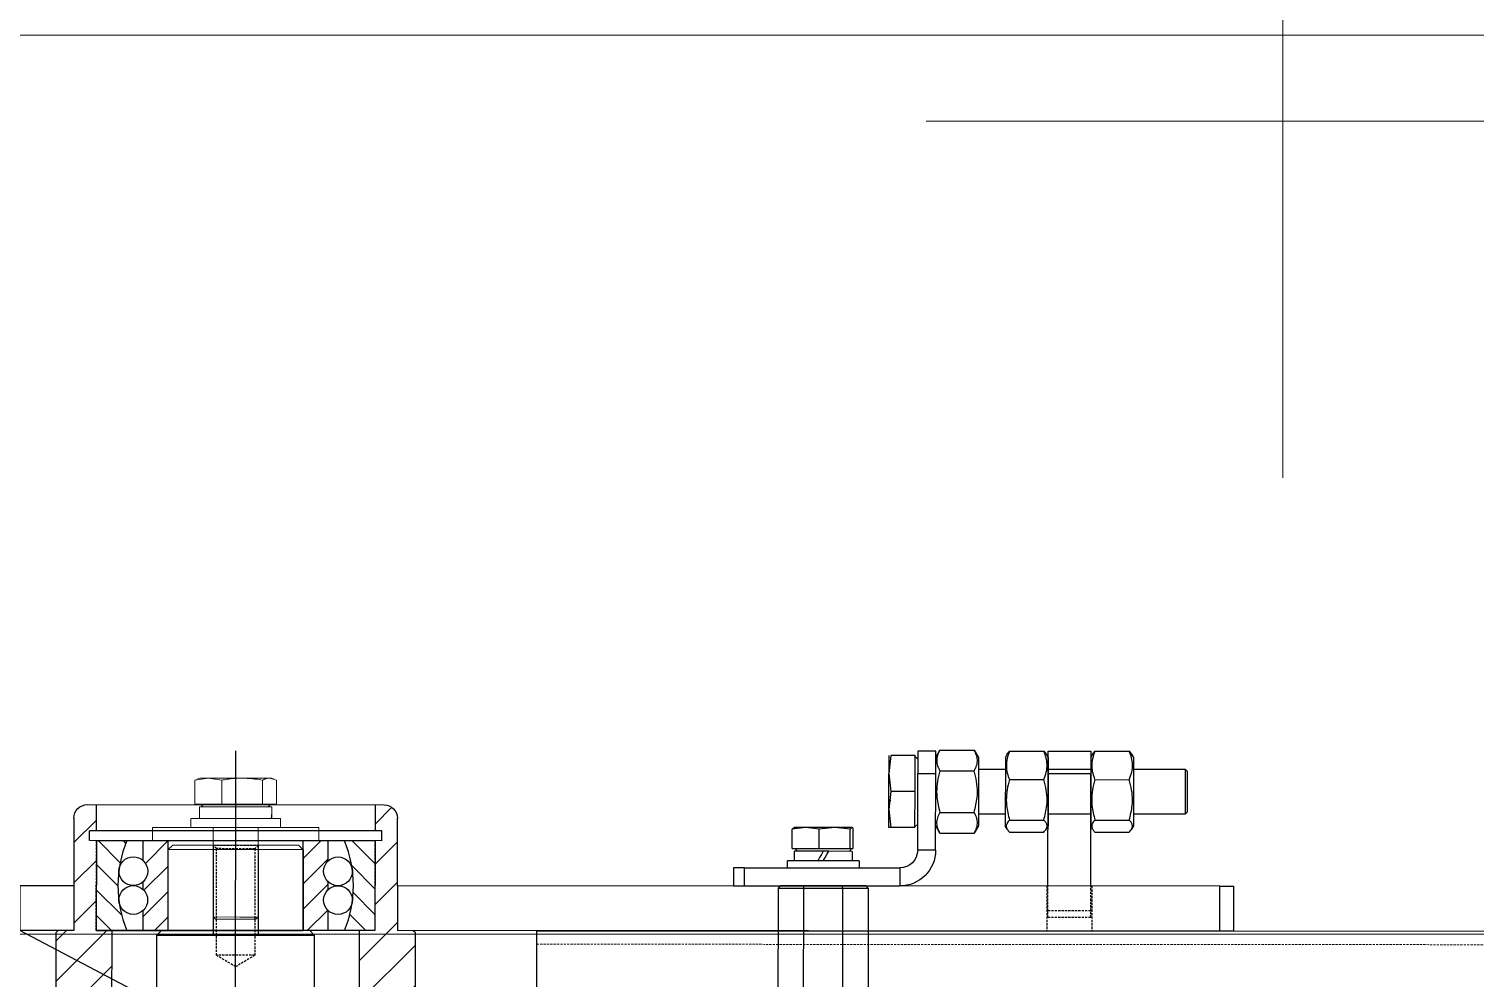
# Model space of a CAD drawing. Header units: millimetres. Extents: x 845401 to 948039, y 511594 to 550263.
# Drawn here: x 903021.1 to 903342.8, y 537262 to 537473.1 of the extents above; entities that cross this region are included whole.
import ezdxf

# ---------------------------------------------------------------- set-up
doc = ezdxf.new("R2010")
doc.units = ezdxf.units.MM
doc.linetypes.add('CENTER', pattern=[0])
doc.linetypes.add('DASHED', pattern=[0.75, 0.5, -0.25])
for name, color, linetype in [('00', 7, 'Continuous'), ('1', 30, 'Continuous'), ('2细线层', 4, 'Continuous'), ('3中心线层', 1, 'CENTER'), ('4文字层', 3, 'Continuous'), ('4虚线层', 6, 'DASHED'), ('5剖面线层', 2, 'Continuous')]:
    doc.layers.add(name, color=color, linetype=linetype)
for name, color, linetype, lineweight in [('7标注层', 4, 'Continuous', 5), ('A-剖-0.10mm.......SECT-L01', 255, 'Continuous', 18), ('物流设备', 7, 'Continuous', 5)]:
    doc.layers.add(name, color=color, linetype=linetype, lineweight=lineweight)

# ---------------------------------------------------------------- blocks, each defined once
blk = doc.blocks.new('*U100537')
at = {"color": 2}
blk.add_lwpolyline([(0, 630), (7920.603380136075, 630), (7920.603380136075, 830), (0, 830)], close=True, dxfattribs=at)
at = {"color": 1}
blk.add_lwpolyline([(0, -630), (7920.603380136075, -630), (7920.603380136075, 630), (0, 630)], close=True, dxfattribs=at)
for tag, p in [('设备编号', (485.2384934027214, 55.2877136208408)), ('设备高度', (489.7486322444456, -155.5627289135591))]:
    blk.add_attdef(tag, p, '', height=100)
at = {"flags": 1}
blk.add_attdef('设备类型', (14421.90417558989, -37.08342335998668), '', height=100, dxfattribs=at)
blk = doc.blocks.new('*U579')
at = {"layer": '1', "linetype": 'Continuous'}
h = blk.add_hatch(dxfattribs=at)
h.set_pattern_fill('_USER', color=1, scale=4, angle=45, style=0, pattern_type=0)
h.set_pattern_definition([(45, (0, 0), (-2.82842712474619, 2.82842712474619), [])])
edge = h.paths.add_edge_path()
edge.add_line((603.0000002948393, 403.000000072525), (583.0000002948393, 403.000000072525))
edge.add_line((583.0000002948393, 403.000000072525), (583.0000002948393, 396.2165233572576))
edge.add_arc((593.0000002948393, 372.000000072525), 26.20000000000001, 97.99753139117303, 112.43774675556449, ccw=False)
edge.add_arc((593.0000002948393, 372.000000072525), 26.19999999999999, 82.00246860882731, 97.99753139117303, ccw=False)
edge.add_arc((593.0000002948393, 372.000000072525), 26.19999999999998, 67.56225324443562, 82.0024686088272, ccw=False)
edge.add_line((603.0000002948393, 396.2165233572576), (603.0000002948393, 403.000000072525))
edge = h.paths.add_edge_path()
edge.add_line((603.0000002948393, 347.7834767877923), (603.0000002948393, 341.000000072525))
edge.add_line((603.0000002948393, 341.000000072525), (583.0000002948393, 341.000000072525))
edge.add_line((583.0000002948393, 341.000000072525), (583.0000002948393, 347.7834767877923))
edge.add_arc((593.0000002948393, 372.000000072525), 26.19999999999998, 247.5622532444355, 262.002468608827)
edge.add_arc((593.0000002948393, 372.000000072525), 26.20000000000001, 262.002468608827, 277.9975313911727)
edge.add_arc((593.0000002948393, 372.000000072525), 26.19999999999999, 277.9975313911728, 292.4377467555644)
blk = doc.blocks.new('*U580')
at = {"layer": '1', "linetype": 'Continuous'}
h = blk.add_hatch(dxfattribs=at)
h.set_pattern_fill('_USER', color=1, scale=4, angle=135, style=0, pattern_type=0)
h.set_pattern_definition([(135, (0, 0), (-2.82842712474619, -2.82842712474619), [])])
edge = h.paths.add_edge_path()
edge.add_line((598.5459975632302, 392.600000072525), (603.0000002948393, 392.600000072525))
edge.add_line((603.0000002948393, 392.600000072525), (603.0000002948393, 387.000000072525))
edge.add_line((603.0000002948393, 387.000000072525), (583.0000002948393, 387.000000072525))
edge.add_line((583.0000002948393, 387.000000072525), (583.0000002948393, 392.600000072525))
edge.add_line((583.0000002948393, 392.600000072525), (587.4540030264483, 392.600000072525))
edge.add_arc((589.8000002948393, 394.7763035478478), 3.199999999999981, 222.8510543105666, 317.1489456894334)
edge.add_line((592.1459975632303, 392.600000072525), (593.8540030264483, 392.600000072525))
edge.add_arc((596.2000002948392, 394.7763035478478), 3.199999999999981, 222.8510543105666, 317.1489456894334)
edge = h.paths.add_edge_path()
edge.add_line((583.0000002948393, 357.000000072525), (603.0000002948393, 357.000000072525))
edge.add_line((603.0000002948393, 357.000000072525), (603.0000002948393, 351.400000072525))
edge.add_line((603.0000002948393, 351.400000072525), (598.5459975632302, 351.400000072525))
edge.add_arc((596.2000002948392, 349.2236965972022), 3.200000000000019, 42.85105431056657, 137.1489456894298)
edge.add_line((593.8540030264484, 351.4000000725251), (592.1459975632301, 351.4000000725251))
edge.add_arc((589.8000002948393, 349.2236965972022), 3.199999999999975, 42.8510543105702, 137.1489456894335)
edge.add_line((587.4540030264483, 351.400000072525), (583.0000002948393, 351.400000072525))
edge.add_line((583.0000002948393, 351.400000072525), (583.0000002948393, 357.000000072525))
blk = doc.blocks.new('*U578', base_point=(-30.99999970516069, -88.49999992747507))
at = {"layer": '00', "color": 7}
for p, q in [((603.0000002948393, 403.000000072525), (583.0000002948393, 403.000000072525)), ((583.0000002948393, 403.000000072525), (583.0000002948393, 387.000000072525)), ((603.0000002948393, 403.000000072525), (603.0000002948393, 387.000000072525)), ((583.0000002948393, 392.600000072525), (587.4540030264483, 392.600000072525)), ((592.1459975632303, 392.600000072525), (593.8540030264483, 392.600000072525)), ((598.5459975632302, 392.600000072525), (603.0000002948393, 392.600000072525)), ((583.0000002948393, 387.000000072525), (603.0000002948393, 387.000000072525)), ((583.0000002948393, 357.000000072525), (603.0000002948393, 357.000000072525)), ((583.0000002948393, 341.000000072525), (583.0000002948393, 357.000000072525)), ((603.0000002948393, 341.000000072525), (603.0000002948393, 357.000000072525)), ((583.0000002948393, 351.400000072525), (587.4540030264483, 351.400000072525)), ((592.1459975632303, 351.400000072525), (593.8540030264483, 351.400000072525)), ((598.5459975632302, 351.400000072525), (603.0000002948393, 351.400000072525)), ((603.0000002948393, 341.000000072525), (583.0000002948393, 341.000000072525))]:
    blk.add_line(p, q, dxfattribs=at)
for centre in [(589.8000002948393, 394.7763035478478), (596.2000002948392, 394.7763035478478), (589.8000002948393, 349.2236965972022), (596.2000002948392, 349.2236965972022)]:
    blk.add_circle(centre, 3.2, dxfattribs=at)
for start, end in [(67.56225324443558, 112.4377467555644), (247.5622532444355, 292.4377467555644)]:
    blk.add_arc((593.0000002948393, 372.000000072525), 26.19999999999998, start, end, dxfattribs=at)
at = {"color": 1, "linetype": 'Continuous'}
for name in ['*U579', '*U580']:
    blk.add_blockref(name, (0, 0), dxfattribs=at)
blk = doc.blocks.new('2206')
for p, q in [((2751.286115490204, 2782.591142268946), (2721.286115490204, 2782.591142268946)), ((2751.286115490204, 2762.591142268946), (2721.286115490204, 2762.591142268946))]:
    blk.add_line(p, q)
at = {"layer": '00', "rotation": 270}
blk.add_blockref('*U578', (2275.786115490204, 3396.591142268946), dxfattribs=at)
blk = doc.blocks.new('JTB2')
at = {"layer": '5剖面线层'}
h = blk.add_hatch(dxfattribs=at)
h.set_pattern_fill('ANSI31', color=256, scale=2, angle=-90.00000000000001, style=0)
h.set_pattern_definition([(225, (4709.747007297931, 4481.010262301545), (-4.490128060534578, 4.490128060534575), [])])
h.paths.add_polyline_path([(3985.07861952609, 692.5752800115702), (3985.07861952609, 704.5752800110176), (3985.57861952609, 705.0752800110172), (4029.57861952609, 705.0752800110172), (4030.07861952609, 704.5752800110172), (4030.07861952609, 701.0752800110176), (4040.07861952609, 701.0752800110176), (4055.07861952609, 701.0752800110176, -0.4142135623730951), (4058.07861952609, 698.0752800110176), (4058.07861952609, 696.0752800115702), (4052.27861952609, 696.0752800115697), (4052.27861952609, 697.5752800115702), (4050.07861952609, 697.5752800115702), (4050.07861952609, 696.0752800115702), (4030.078619526089, 696.0752800115702), (4030.078619526089, 692.5752800115702)])
h.paths.add_polyline_path([(3985.57861952609, 625.0752800110172), (3985.07861952609, 625.5752800110172), (3985.07861952609, 637.5752800115702), (4030.078619526089, 637.5752800115706), (4030.078619526089, 634.0752800115702), (4050.07861952609, 634.0752800115702), (4050.07861952609, 632.5752800115702), (4052.27861952609, 632.5752800115702), (4052.27861952609, 634.0752800115702), (4058.07861952609, 634.0752800115702), (4058.07861952609, 632.0752800110176, -0.4142135623730951), (4055.07861952609, 629.0752800110176), (4040.07861952609, 629.0752800110176), (4030.07861952609, 629.0752800110176), (4030.07861952609, 625.5752800110172), (4029.57861952609, 625.0752800110172)])
at = {"color": 7, "linetype": 'Continuous', "lineweight": 25}
for p, q in [((4040.07861952609, 887.0752800110176), (4030.07861952609, 887.0752800110176)), ((4030.07861952609, 887.0752800110176), (4030.07861952609, 884.0752800110176)), ((4040.07861952609, 884.0752800110176), (4040.07861952609, 887.0752800110176)), ((4030.07861952609, 884.0752800110176), (4040.07861952609, 884.0752800110176)), ((4030.07861952609, 884.0752800110176), (4030.07861952609, 701.0752800110176)), ((4040.07861952609, 884.0752800110176), (4040.07861952609, 701.0752800110181)), ((4040.07861952609, 855.3252800110176), (4065.07861952609, 855.3252800110176)), ((4065.07861952609, 855.3252800110176), (4065.07861952609, 845.8252800110176)), ((4070.07861952609, 855.3252800110176), (4065.07861952609, 855.3252800110176)), ((4070.07861952609, 845.8252800110176), (4070.07861952609, 855.3252800110176)), ((4040.07861952609, 845.8252800110176), (4065.07861952609, 845.8252800110176)), ((4065.07861952609, 845.8252800110176), (4070.07861952609, 845.8252800110176)), ((3985.07861952609, 704.5752800110176), (3985.57861952609, 705.0752800110172)), ((3985.57861952609, 705.0752800110172), (4029.57861952609, 705.0752800110172)), ((4029.57861952609, 705.0752800110172), (4030.07861952609, 704.5752800110172)), ((3985.07861952609, 704.5752800110176), (3985.07861952609, 625.5752800110172)), ((4040.07861952609, 701.0752800110176), (4030.07861952609, 701.0752800110176)), ((4040.07861952609, 701.0752800110176), (4055.07861952609, 701.0752800110176)), ((4030.07861952609, 696.0752800115706), (4030.07861952609, 634.0752800115702)), ((4050.07861952609, 697.5752800115702), (4050.07861952609, 632.5752800115702)), ((4050.07861952609, 697.5752800115702), (4052.27861952609, 697.5752800115702)), ((4052.27861952609, 697.5752800115702), (4052.27861952609, 632.5752800115702)), ((4058.07861952609, 696.0752800115702), (4052.27861952609, 696.0752800115697)), ((4058.07861952609, 632.0752800110176), (4058.07861952609, 698.0752800048313)), ((4030.07861952609, 692.5752800115702), (3985.07861952609, 692.5752800115702)), ((3985.07861952609, 637.5752800115702), (4030.07861952609, 637.5752800115706)), ((4052.27861952609, 634.0752800115702), (4058.07861952609, 634.0752800115702)), ((4050.07861952609, 632.5752800115702), (4052.27861952609, 632.5752800115702)), ((4030.07861952609, 629.0752800110176), (4030.07861952609, 617.0752800110172)), ((4040.07861952609, 629.0752800110176), (4030.07861952609, 629.0752800110176)), ((4055.07861952609, 629.0752800110176), (4040.07861952609, 629.0752800110176)), ((4040.07861952609, 617.0752800110172), (4040.07861952609, 629.0752800110176)), ((3985.57861952609, 625.0752800110172), (3985.07861952609, 625.5752800110172)), ((4029.57861952609, 625.0752800110172), (3985.57861952609, 625.0752800110172)), ((4030.07861952609, 625.5752800110172), (4029.57861952609, 625.0752800110172)), ((4040.07861952609, 617.0752800110172), (4030.07861952609, 617.0752800110172))]:
    blk.add_line(p, q, dxfattribs=at)
for centre, start, end in [((4055.07861952609, 698.0752800110176), 7.016477563892661e-15, 90), ((4055.07861952609, 632.0752800110176), 270, 7.016477563892661e-15)]:
    blk.add_arc(centre, 3.000000000000002, start, end, dxfattribs=at)
at = {"layer": '4虚线层'}
for p, q in [((4040.07861952609, 855.5752800110176), (4030.07861952609, 855.5752800110176)), ((4033.07861952609, 855.3252800110176), (4033.07861952609, 845.8252800110176)), ((4033.07861952609, 855.3252800110176), (4040.07861952609, 855.3252800110176)), ((4034.57861952609, 855.3252800110176), (4034.57861952609, 845.8252800110176)), ((4040.07861952609, 845.5752800110176), (4030.07861952609, 845.5752800110176)), ((4033.07861952609, 845.8252800110176), (4040.07861952609, 845.8252800110176))]:
    blk.add_line(p, q, dxfattribs=at)
at = {"layer": '4虚线层', "lineweight": 25}
for p, q in [((4050.07861952609, 696.0752800115697), (4030.07861952609, 696.0752800115702)), ((4030.07861952609, 634.0752800115702), (4050.07861952609, 634.0752800115702))]:
    blk.add_line(p, q, dxfattribs=at)
at = {"xscale": -1, "rotation": 90}
blk.add_blockref('2206', (6812.669761795034, 3401.361395501775), dxfattribs=at)
blk = doc.blocks.new('*U100479')
at = {"color": 7, "linetype": 'Continuous', "lineweight": 25}
for p, q in [((-1984.260622542632, 1702.257623205187), (-1985.191660016124, 1700.645019540789)), ((-1976.622697445844, 1702.257623205187), (-1984.260622542632, 1702.257623205187)), ((-1975.691660321598, 1700.645019540789), (-1976.622697445844, 1702.257623205187)), ((-2019.264660544042, 1701.384653577807), (-2019.691660768633, 1700.645019540789)), ((-2019.691660768633, 1700.645019540789), (-2019.691660768633, 1700.444926748278)), ((-2019.691660768633, 1700.444926748278), (-2019.691660768633, 1685.395051965716)), ((-2018.76062131608, 1702.015211114885), (-2019.253954059724, 1701.37845469475)), ((-2011.122697732691, 1702.015211114885), (-2018.76062131608, 1702.015211114885)), ((-2010.191660142784, 1700.645019540789), (-2010.616199813132, 1701.380362043383)), ((-2010.191660142784, 1700.645019540789), (-2010.191660142784, 1700.444926748278)), ((-2010.191660142784, 1700.444926748278), (-2010.191660142784, 1685.395051965716)), ((-2000.264658606891, 1701.384653577807), (-2000.691660694127, 1700.645019540789)), ((-2000.691660694127, 1700.645019540789), (-2000.691660694127, 1700.444926748278)), ((-2000.691660694127, 1700.444926748278), (-2000.691660694127, 1685.395051965716)), ((-1999.760623104219, 1702.015211114885), (-2000.253952122574, 1701.37845469475)), ((-1992.122697658186, 1702.015211114885), (-1999.760623104219, 1702.015211114885)), ((-1991.191660068278, 1700.645019540789), (-1991.616200669949, 1701.380362043383)), ((-1991.191660068278, 1700.645019540789), (-1991.191660068278, 1700.444926748278)), ((-1991.191660068278, 1700.444926748278), (-1991.191660068278, 1685.395051965716)), ((-1985.191660016124, 1700.645019540789), (-1985.191660016124, 1685.395051965716)), ((-1975.691660321598, 1702.020039091112), (-1971.691659665947, 1702.020039091112)), ((-1975.691660321598, 1697.020043859484), (-1975.691660321598, 1702.020039091112)), ((-1971.691659665947, 1702.020039091112), (-1971.691659665947, 1697.020043859484)), ((-1971.091659753863, 1700.855066308977), (-1971.691659665947, 1700.255026350023)), ((-1971.091659753863, 1693.020035753252), (-1971.091659753863, 1701.020051965716)), ((-1971.091659753863, 1701.020051965716), (-1965.742112151627, 1701.020051965716)), ((-1965.742112151627, 1701.020051965716), (-1965.291659361963, 1697.020043859484)), ((-1965.291659361963, 1701.020051965716), (-1965.291659361963, 1697.020043859484)), ((-2031.191661036853, 1698.020030984881), (-2031.691658324842, 1697.52000761986)), ((-2031.691658324842, 1688.520063886644), (-2031.691658324842, 1697.52000761986)), ((-2019.691660768633, 1698.020030984881), (-2031.191661036853, 1698.020030984881)), ((-2031.191661036853, 1698.020030984881), (-2031.191661036853, 1688.020040521624)), ((-2000.691660694127, 1698.020030984881), (-2010.191660142784, 1698.020030984881)), ((-1985.191660016124, 1698.020030984881), (-1991.191660068278, 1698.020030984881)), ((-1976.622697445844, 1697.638859281542), (-1984.260622542632, 1697.638859281542)), ((-1975.691660321598, 1680.02002430916), (-1975.691660321598, 1697.020043859484)), ((-1971.691659665947, 1697.020043859484), (-1975.691660321598, 1697.020043859484)), ((-1971.691659665947, 1680.02002430916), (-1971.691659665947, 1697.020043859484)), ((-1965.291659361963, 1697.020043859484), (-1965.742112151627, 1693.020035753252)), ((-1965.291659361963, 1689.02002764702), (-1965.291659361963, 1697.020043859484)), ((-2011.122697732691, 1695.696761140825), (-2018.76062131608, 1695.696761140825)), ((-1992.122697658186, 1695.696761140825), (-1999.760623104219, 1695.696761140825)), ((-1971.091659753863, 1685.020019540789), (-1971.091659753863, 1693.020035753252)), ((-1971.091659753863, 1693.020035753252), (-1965.742112151627, 1693.020035753252)), ((-1965.742112151627, 1693.020035753252), (-1965.291659361963, 1689.02002764702)), ((-2031.691658324842, 1688.520063886644), (-2031.191661036853, 1688.020040521624)), ((-2031.191661036853, 1688.020040521624), (-2019.691660768633, 1688.020040521624)), ((-2011.122697732691, 1686.701585779192), (-2018.76062131608, 1686.701585779192)), ((-2010.191660142784, 1688.020040521624), (-2000.691660694127, 1688.020040521624)), ((-1992.122697658186, 1686.701585779192), (-1999.760623104219, 1686.701585779192)), ((-1991.191660068278, 1688.020040521624), (-1985.191660016124, 1688.020040521624)), ((-1976.622697445844, 1688.401212224962), (-1984.260622542632, 1688.401212224962)), ((-1965.291659361963, 1689.02002764702), (-1965.742112151627, 1685.020019540789)), ((-1965.291659361963, 1685.020019540789), (-1965.291659361963, 1689.02002764702)), ((-2019.691660768633, 1685.395051965716), (-2019.264660544042, 1684.655477533342)), ((-2011.122697732691, 1684.024860391619), (-2018.76062131608, 1684.024860391619)), ((-2010.616199813132, 1684.659709463122), (-2010.191660142784, 1685.395051965716)), ((-2000.691660694127, 1685.395051965716), (-2000.264658606891, 1684.655477533342)), ((-1992.122697658186, 1684.024860391619), (-1999.760623104219, 1684.024860391619)), ((-1991.616200669949, 1684.659709463122), (-1991.191660068278, 1685.395051965716)), ((-1985.191660016124, 1685.395051965716), (-1984.260622542632, 1683.782448301317)), ((-1976.622697445844, 1683.782448301317), (-1984.260622542632, 1683.782448301317)), ((-1976.622697445844, 1683.782448301317), (-1975.691660321598, 1685.395051965716)), ((-1971.691659665947, 1685.785045156481), (-1971.091659753863, 1685.185064802172)), ((-1971.091659753863, 1685.020019540789), (-1965.742112151627, 1685.020019540789)), ((-1957.240167088155, 1684.960137853624), (-1957.142221755628, 1685.020040521624)), ((-1957.142221755628, 1685.020040521624), (-1953.223978183512, 1685.020040521624)), ((-1956.680246643071, 1684.654068002703), (-1953.223978183512, 1685.020040521624)), ((-1956.680246643071, 1680.32003546715), (-1956.680246643071, 1684.654068002703)), ((-1953.223978183512, 1685.020040521624), (-1949.767711586599, 1684.654068002703)), ((-1953.223978183512, 1685.020040521624), (-1946.773416376953, 1685.020040521624)), ((-1949.767711586599, 1684.654068002703), (-1946.773416376953, 1685.020040521624)), ((-1949.767711586599, 1680.32003546715), (-1949.767711586599, 1684.654068002703)), ((-1946.773416376953, 1685.020040521624), (-1943.779124892597, 1684.654068002703)), ((-1946.773416376953, 1685.020040521624), (-1944.191842354183, 1685.020040521624)), ((-1944.141841507797, 1685.001920709612), (-1944.191659814958, 1685.020040521624)), ((-1943.779124892597, 1680.32003546715), (-1943.779124892597, 1684.654068002703)), ((-1975.691660321598, 1680.02002430916), (-1971.691659665947, 1680.02002430916)), ((-1956.680246643071, 1680.32003546715), (-1957.240167088155, 1680.32003546715)), ((-1957.131660557632, 1679.720055112841), (-1957.131660557632, 1677.620064268114)), ((-1957.131660557632, 1679.720055112841), (-1951.904094792251, 1679.720055112841)), ((-1957.02665952528, 1680.32003546715), (-1956.426660544519, 1679.720055112841)), ((-1949.767711586599, 1680.32003546715), (-1956.680246643071, 1680.32003546715)), ((-1951.904094792251, 1679.720055112841), (-1950.691661811714, 1679.720055112841)), ((-1950.691661811714, 1679.720055112841), (-1944.251659340505, 1679.720055112841)), ((-1943.779124892597, 1680.32003546715), (-1949.767711586599, 1680.32003546715)), ((-1944.956659353618, 1679.720055112841), (-1944.356660372858, 1680.32003546715)), ((-1944.251659340505, 1677.620064268114), (-1944.251659340505, 1679.720055112841)), ((-1834.94166069468, 1680.020036706926), (-1834.94166069468, 1662.020036706926)), ((-1805.94166069468, 1681.020036706926), (-1804.94166069468, 1680.020036706926)), ((-1804.94166069468, 1662.020036706926), (-1804.94166069468, 1680.020036706926)), ((-1958.691659397726, 1677.620064268114), (-1958.691659397726, 1676.020037183764)), ((-1958.691659397726, 1677.620064268114), (-1958.384183249716, 1677.620064268114)), ((-1958.384183249716, 1677.620064268114), (-1942.691660500412, 1677.620064268114)), ((-1942.691660500412, 1676.020037183764), (-1942.691660500412, 1677.620064268114)), ((-1967.691659941618, 1676.020016202929), (-1967.691659941618, 1672.020008096697)), ((-1933.191659874563, 1676.020016202929), (-1967.691659941618, 1676.020016202929)), ((-1933.191659874563, 1672.020008096697), (-1933.191659874563, 1676.020016202929)), ((-1933.191659874563, 1676.020016202929), (-1930.691658533458, 1676.020016202929)), ((-1930.691658533458, 1676.020016202929), (-1930.691658533458, 1672.020008096697)), ((-1933.191659874563, 1672.020008096697), (-1967.691659941618, 1672.020008096697)), ((-1960.191658920889, 1672.020036706926), (-1960.691658920889, 1671.520036706927)), ((-1960.691658920889, 1671.520036706927), (-1960.691658920889, 1631.120036706927)), ((-1955.05055786443, 1671.520036706927), (-1960.691658920889, 1671.520036706927)), ((-1960.191658920889, 1672.020036706926), (-1954.934299608008, 1672.020036706926)), ((-1955.05055786443, 1642.020036706926), (-1955.05055786443, 1671.520036706927)), ((-1946.332759977348, 1671.520036706927), (-1955.05055786443, 1671.520036706927)), ((-1954.934299608008, 1672.020036706926), (-1946.449018233769, 1672.020036706926)), ((-1946.449018233769, 1672.020036706926), (-1941.191658920889, 1672.020036706926)), ((-1946.332759977348, 1642.020036706926), (-1946.332759977348, 1671.520036706927)), ((-1940.691658920889, 1671.520036706927), (-1946.332759977348, 1671.520036706927)), ((-1940.691658920889, 1671.520036706927), (-1941.191658920889, 1672.020036706926)), ((-1940.691658920889, 1631.120036706927), (-1940.691658920889, 1671.520036706927)), ((-1930.691658533458, 1672.020008096697), (-1933.191659874563, 1672.020008096697)), ((-1886.941660694127, 1662.020036706926), (-2857.137971168267, 1662.020036725108)), ((-1886.941660694127, 1656.020036706926), (-1886.941660694127, 1662.020036706926)), ((-1836.44166069468, 1662.020036706926), (-1837.44166069468, 1661.020036706927)), ((-1837.44166069468, 1661.020036706927), (-1837.44166069468, 1612.020036706926)), ((-1802.44166069468, 1661.020036706927), (-1837.44166069468, 1661.020036706927)), ((-1836.44166069468, 1662.020036706926), (-1803.44166069468, 1662.020036706926)), ((-1802.44166069468, 1661.020036706927), (-1803.44166069468, 1662.020036706926)), ((-1802.44166069468, 1612.020036706926), (-1802.44166069468, 1661.020036706927)), ((-1886.941660694127, 1622.020036706926), (-1886.941660694127, 1656.020036706926))]:
    blk.add_line(p, q, dxfattribs=at)
for p, q in [((-1957.240167088155, 1684.960137853624), (-1957.240167088155, 1680.32003546715)), ((-1834.94166069468, 1680.020036706926), (-1804.94166069468, 1680.020036706926))]:
    blk.add_line(p, q)
at = {"color": 7, "linetype": 'Continuous', "lineweight": 15}
for p, q in [((-1834.94166069468, 1680.020036706926), (-1833.94166069468, 1681.020036706926)), ((-1833.94166069468, 1681.020036706926), (-1805.94166069468, 1681.020036706926))]:
    blk.add_line(p, q, dxfattribs=at)
at = {"color": 7, "linetype": 'Continuous', "lineweight": 25, "flags": 128}
for points in [[(-1950.691661811714, 1677.620064268114), (-1951.097960598116, 1678.323756704332), (-1951.502642608528, 1679.024707326891), (-1951.904094792251, 1679.720055112841)], [(-1950.691661811714, 1679.720055112841), (-1950.285359300022, 1679.016303071978), (-1949.88067728961, 1678.315352449419), (-1949.479225105886, 1677.620064268114)]]:
    blk.add_lwpolyline(points, dxfattribs=at)
at = {"color": 7, "linetype": 'Continuous', "lineweight": 25}
for radius in [8.000000000000007, 4.000000000000004]:
    blk.add_arc((-1967.69166010161, 1680.020036706926), radius, 180, 270, dxfattribs=at)
for points, knots in [([(-1984.260622542632, 1697.638859281542), (-1984.467001361825, 1698.039731294768), (-1984.88423522284, 1698.850169974983), (-1985.036868310217, 1700.050944884969), (-1984.812835327954, 1701.198873531765), (-1984.445813643925, 1701.902558955994), (-1984.260622542632, 1702.257623205187)], [0, 0, 0, 0, 0.264603421845068, 0.5349459201574609, 0.7653438994073799, 1, 1, 1, 1]), ([(-1976.622697445844, 1702.257623205187), (-1976.416318776994, 1701.856751491143), (-1975.999085748779, 1701.046314443033), (-1975.846452189123, 1699.845537178511), (-1976.070483914867, 1698.697610825247), (-1976.437506267795, 1697.993923825673), (-1976.622697445844, 1697.638859281542)], [0, 0, 0, 0, 0.2646040883291652, 0.5349465895214285, 0.7653445675586543, 1, 1, 1, 1]), ([(-2018.76062131608, 1695.696761140825), (-2018.967001068066, 1696.245162857103), (-2019.384234090732, 1697.353853528143), (-2019.536868439664, 1698.996513217638), (-2019.312826489356, 1700.566734127329), (-2018.945812580726, 1701.529440067967), (-2018.76062131608, 1702.015211114885)], [0, 0, 0, 0, 0.2646057922890462, 0.5349472197219549, 0.7653393768415953, 1, 1, 1, 1]), ([(-2011.122697732691, 1702.015211114885), (-2010.916318781354, 1701.466808356221), (-2010.499087783772, 1700.358116657811), (-2010.34645139333, 1698.715463997182), (-2010.570487921711, 1697.145175415993), (-2010.937507029783, 1696.182505603142), (-2011.122697732691, 1695.696761140825)], [0, 0, 0, 0, 0.2646057428589571, 0.534946598689263, 0.7653430996250676, 1, 1, 1, 1]), ([(-2010.619083187823, 1701.378693113329), (-2010.620859396895, 1701.383979374539), (-2010.693616212524, 1701.600514431331), (-2010.91080812106, 1701.810425042559), (-2011.122697732691, 1702.015211114885)], [0, 0, 0, 0, 0.02441295782948433, 1, 1, 1, 1]), ([(-1999.760623104219, 1695.696761140825), (-1999.967000791316, 1696.245162919491), (-2000.384229729331, 1697.353853955508), (-2000.536872491674, 1698.996513195269), (-2000.312825043211, 1700.566733895438), (-1999.945813267316, 1701.52944003447), (-1999.760623104219, 1702.015211114885)], [0, 0, 0, 0, 0.2646057280385226, 0.534947205075195, 0.7653394016288944, 1, 1, 1, 1]), ([(-1992.122697658186, 1702.015211114885), (-1991.916319163565, 1701.466808335742), (-1991.499089066845, 1700.358116536217), (-1991.346451447723, 1698.715464091031), (-1991.570486467585, 1697.145175285051), (-1991.937506484165, 1696.182505581364), (-1992.122697658186, 1695.696761140825)], [0, 0, 0, 0, 0.2646057217408046, 0.5349465848069552, 0.7653430765311855, 1, 1, 1, 1]), ([(-1991.619082181995, 1701.378693113329), (-1991.620858390979, 1701.383979374545), (-1991.693615209844, 1701.60051445185), (-1991.91080758795, 1701.810425052448), (-1992.122697658186, 1702.015211114885)], [0, 0, 0, 0, 0.02441295554419094, 1, 1, 1, 1]), ([(-1984.260622542632, 1688.401212224962), (-1984.532928505558, 1689.508298913722), (-1984.991862330596, 1691.374139541162), (-1984.995035295285, 1694.10549486018), (-1984.686193517099, 1696.076141752751), (-1984.368382837884, 1697.243158182542), (-1984.260622542632, 1697.638859281542)], [0, 0, 0, 0, 0.3635952021453435, 0.6127891401756178, 0.8687081356645597, 0.9999999999999999, 0.9999999999999999, 0.9999999999999999, 0.9999999999999999]), ([(-1976.622697445844, 1697.638859281542), (-1976.514934429977, 1697.243151756511), (-1976.202379809617, 1696.095446170658), (-1975.890110242971, 1694.125922539018), (-1975.886713116317, 1691.393646610118), (-1976.350412063512, 1689.508295770058), (-1976.622697445844, 1688.401212224962)], [0, 0, 0, 0, 0.1312923884224172, 0.3807989437672864, 0.6364033229809252, 1, 1, 1, 1]), ([(-2018.76062131608, 1686.701585779192), (-2019.032927541049, 1687.779614516458), (-2019.491862354585, 1689.596484173336), (-2019.495035303859, 1692.256153836977), (-2019.186201659022, 1694.175079795675), (-2018.868381777741, 1695.311458842508), (-2018.76062131608, 1695.696761140825)], [0, 0, 0, 0, 0.363595195808384, 0.6127898596898174, 0.8687119782709629, 1, 1, 1, 1]), ([(-2011.122697732691, 1695.696761140825), (-2011.014934341535, 1695.311452490766), (-2010.702372374812, 1694.193885308024), (-2010.390111910705, 1692.276057381976), (-2010.38670923878, 1689.615486037755), (-2010.85041177641, 1687.779610945312), (-2011.122697732691, 1686.701585779192)], [0, 0, 0, 0, 0.1312885566466414, 0.380795454124866, 0.6364033227657514, 1, 1, 1, 1]), ([(-1999.760623104219, 1686.701585779192), (-2000.032929066432, 1687.779614579572), (-2000.491863455628, 1689.596484416053), (-2000.495031424775, 1692.256153443803), (-2000.186204048452, 1694.175080062614), (-1999.868383730744, 1695.311458865004), (-1999.760623104219, 1695.696761140825)], [0, 0, 0, 0, 0.3635951940644265, 0.6127898814508072, 0.8687119650733311, 1, 1, 1, 1]), ([(-1992.122697658186, 1695.696761140825), (-1992.014934277547, 1695.311452491024), (-1991.702372341332, 1694.193885309031), (-1991.39011148429, 1692.276057371656), (-1991.386710728898, 1689.615486131368), (-1991.850412284636, 1687.779610964567), (-1992.122697658186, 1686.701585779192)], [0, 0, 0, 0, 0.1312885590870464, 0.3807954612031308, 0.6364033351543174, 1, 1, 1, 1]), ([(-1965.291659361963, 1691.020051965716), (-1965.37400551878, 1691.020051965716), (-1965.458636231238, 1691.020051965717), (-1965.734661026792, 1691.020051965716), (-1965.742112151627, 1691.020051965716)], [0, 0, 0, 0, 0.9730055960361608, 1, 1, 1, 1]), ([(-2018.76062131608, 1684.024860391619), (-2018.967001351462, 1684.257187111082), (-2019.384236289251, 1684.726878010021), (-2019.536866258339, 1685.422773881926), (-2019.31283317608, 1686.087993310263), (-2018.945813042315, 1686.495809234434), (-2018.76062131608, 1686.701585779192)], [0, 0, 0, 0, 0.2646048525524413, 0.5349470407296558, 0.7653426817919116, 1, 1, 1, 1]), ([(-2011.122697732691, 1686.701585779192), (-2010.916318676289, 1686.469284254292), (-2010.499084239764, 1685.999642627204), (-2010.346451541474, 1685.30372221775), (-2010.570489195012, 1684.638528628307), (-2010.937507064049, 1684.230662409013), (-2011.122697732691, 1684.024860391619)], [0, 0, 0, 0, 0.2646030220936931, 0.534945234999708, 0.7653416627600642, 1, 1, 1, 1]), ([(-1999.760623104219, 1684.024860391619), (-1999.967001074719, 1684.257187137511), (-2000.384231927858, 1684.726878191072), (-2000.536870310369, 1685.422773872448), (-2000.312831729944, 1686.087993212026), (-1999.945813728918, 1686.495809220243), (-1999.760623104219, 1686.701585779192)], [0, 0, 0, 0, 0.264604788301591, 0.534947026083135, 0.7653427065799313, 1, 1, 1, 1]), ([(-1992.122697658186, 1686.701585779192), (-1991.916319058499, 1686.469284245616), (-1991.499085522837, 1685.999642575692), (-1991.346451595869, 1685.303722257509), (-1991.570487740886, 1684.638528572833), (-1991.93750651843, 1684.230662399788), (-1992.122697658186, 1684.024860391619)], [0, 0, 0, 0, 0.2646030009753192, 0.5349452211172897, 0.765341639666118, 1, 1, 1, 1]), ([(-1984.260622542632, 1683.782448301317), (-1984.46700134604, 1684.183320011317), (-1984.884234639783, 1684.993757038614), (-1985.036868274948, 1686.194534343259), (-1984.812835963493, 1687.34246066932), (-1984.445813682782, 1688.046147678689), (-1984.260622542632, 1688.401212224962)], [0, 0, 0, 0, 0.2646040933623993, 0.5349465913563094, 0.7653445703348031, 1, 1, 1, 1]), ([(-1976.622697445844, 1688.401212224962), (-1976.416318761209, 1688.000340207692), (-1975.999085165722, 1687.189901506664), (-1975.846452153854, 1685.989126636802), (-1976.070484550406, 1684.841197962802), (-1976.437506306651, 1684.137512548368), (-1976.622697445844, 1683.782448301317)], [0, 0, 0, 0, 0.2646034168118107, 0.5349459183225626, 0.7653438966312185, 1, 1, 1, 1]), ([(-1965.742112151627, 1685.020019540789), (-1965.734661026792, 1685.020019540789), (-1965.458636231238, 1685.020019540791), (-1965.37400551878, 1685.02001954079), (-1965.291659361963, 1685.020019540789)], [0, 0, 0, 0, 0.02699440396383931, 1, 1, 1, 1]), ([(-1957.142221755628, 1685.020040521624), (-1956.991510551266, 1684.952838301529), (-1956.836618099848, 1684.883771660763), (-1956.68435686179, 1684.660105755978), (-1956.680246643071, 1684.654068002703)], [0, 0, 0, 0, 0.9730054820809858, 1, 1, 1, 1]), ([(-1943.779124892597, 1684.654068002703), (-1943.783234486351, 1684.660105756499), (-1943.935483789105, 1684.883788159368), (-1944.090381506388, 1684.952846368358), (-1944.241098142509, 1685.020040521624)], [0, 0, 0, 0, 0.02699252922458632, 1, 1, 1, 1])]:
    blk.add_open_spline(points, degree=3, knots=knots, dxfattribs=at)
for points in [[(-1955.05055786443, 1671.520036706927), (-1955.012308570367, 1671.686761514406), (-1954.973569062251, 1671.853430522592), (-1954.934299608008, 1672.020036706926)], [(-1946.332759977348, 1671.520036706927), (-1946.37100927141, 1671.686761514406), (-1946.409748779526, 1671.853430522592), (-1946.449018233769, 1672.020036706926)]]:
    blk.add_open_spline(points, degree=3, dxfattribs=at)
at = {"layer": '2细线层', "lineweight": 15}
for p, q in [((-1829.026688322206, 1695.491159395095), (-1827.479431545731, 1695.941610524655)), ((-1827.94166069468, 1695.941610524655), (-1828.464783512298, 1695.751209390177)), ((-1827.94166069468, 1695.941610524655), (-1827.479431545731, 1695.941610524655)), ((-1827.479431545731, 1695.941610524655), (-1821.389660955493, 1695.941610524655)), ((-1821.389660955493, 1695.941610524655), (-1813.851890104442, 1695.941610524655)), ((-1816.84714714173, 1695.491159395095), (-1813.851890104442, 1695.941610524655)), ((-1813.851890104442, 1695.941610524655), (-1810.856633067154, 1695.491159395095)), ((-1813.851890104442, 1695.941610524655), (-1811.941660694681, 1695.941610524655)), ((-1811.418537877063, 1695.751209390177), (-1811.941660694681, 1695.941610524655)), ((-1829.026688322206, 1690.141610524654), (-1829.026688322206, 1695.491159395095)), ((-1825.932174769256, 1690.141610524654), (-1825.932174769256, 1695.491159395095)), ((-1816.84714714173, 1690.141610524654), (-1816.84714714173, 1695.491159395095)), ((-1810.856633067154, 1695.491159395095), (-1811.450283772612, 1695.663988258992)), ((-1810.856633067154, 1690.141610524654), (-1810.856633067154, 1695.491159395095)), ((-1825.932174769256, 1690.141610524654), (-1829.026688322206, 1690.141610524654)), ((-1827.99166069468, 1689.541610524655), (-1811.89166069468, 1689.541610524655)), ((-1827.776660694681, 1690.141610524654), (-1827.17666069468, 1689.541610524655)), ((-1816.84714714173, 1690.141610524654), (-1825.932174769256, 1690.141610524654)), ((-1810.856633067154, 1690.141610524654), (-1816.84714714173, 1690.141610524654)), ((-1812.70666069468, 1689.541610524655), (-1812.10666069468, 1690.141610524654)), ((-1811.89166069468, 1686.941610524655), (-1811.89166069468, 1689.541610524655)), ((-1829.94166069468, 1686.941610524655), (-1829.94166069468, 1684.941610524655)), ((-1829.94166069468, 1686.941610524655), (-1809.94166069468, 1686.941610524655)), ((-1809.94166069468, 1684.941610524655), (-1809.94166069468, 1686.941610524655)), ((-1829.94166069468, 1684.941610524655), (-1809.94166069468, 1684.941610524655)), ((-1824.94166069468, 1684.941610524655), (-1824.94166069468, 1665.041610524653)), ((-1814.94166069468, 1665.041610524653), (-1814.94166069468, 1684.941610524655)), ((-1824.94166069468, 1665.041610524653), (-1824.44166069468, 1664.541610524653)), ((-1824.94166069468, 1665.041610524653), (-1820.846660857688, 1665.041610524653)), ((-1820.756160841387, 1664.541610524653), (-1824.44166069468, 1664.541610524653)), ((-1820.846660857688, 1665.041610524653), (-1814.94166069468, 1665.041610524653)), ((-1815.44166069468, 1664.541610524653), (-1820.756160841387, 1664.541610524653)), ((-1815.44166069468, 1664.541610524653), (-1814.94166069468, 1665.041610524653))]:
    blk.add_line(p, q, dxfattribs=at)
at = {"layer": '2细线层'}
for p, q in [((-1824.94166069468, 1680.995036706926), (-1824.94166069468, 1661.020036706926)), ((-1814.94166069468, 1680.995036706926), (-1814.94166069468, 1661.020036706926)), ((-1824.94166069468, 1661.020036706926), (-1814.94166069468, 1661.020036706926))]:
    blk.add_line(p, q, dxfattribs=at)
at = {"layer": '2细线层', "lineweight": 15}
for centre, major_axis, ratio, start_param, end_param in [((-1819.94166069468, 1689.541610524655), (-7.439177816366692e-13, 13.94300900092986), 0.5773502691895896, 1.570796326794866, 1.758367659603404), ((-1819.94166069468, 1686.941610524655), (6.396662357650181e-12, 13.94300900102941), 0.5773502691855001, 1.477424020500553, 1.570796326795161)]:
    blk.add_ellipse(centre, major_axis=major_axis, ratio=ratio, start_param=start_param, end_param=end_param, dxfattribs=at)
for points, knots in [([(-1827.479431545731, 1695.941610524655), (-1827.220988152381, 1695.919378358125), (-1826.701796811447, 1695.87471577959), (-1826.189473472977, 1695.619389299027), (-1825.932174769256, 1695.491159395095)], [0, 0, 0, 0, 0.4977806310976034, 1, 1, 1, 1]), ([(-1825.932174769256, 1695.491159395095), (-1825.891758578985, 1695.498610333041), (-1824.394602297595, 1695.774618993772), (-1822.871574324304, 1695.85925717598), (-1821.389660955493, 1695.941610524655)], [0, 0, 0, 0, 0.0269953048813396, 1, 1, 1, 1]), ([(-1821.389660955493, 1695.941610524655), (-1820.251322628598, 1695.892126110126), (-1818.727306626857, 1695.825875999948), (-1817.226860154061, 1695.558758048992), (-1816.84714714173, 1695.491159395095)], [0, 0, 0, 0, 0.7469333167060261, 1, 1, 1, 1])]:
    blk.add_open_spline(points, degree=3, knots=knots, dxfattribs=at)
at = {"layer": '3中心线层', "linetype": 'ByBlock', "ltscale": 2}
blk.add_line((-1819.941660694679, 319.0200367069269), (-1819.94166069468, 1702.020036706927), dxfattribs=at)
at = {"layer": '4虚线层'}
for p, q in [((-1824.966660694679, 1681.020036706926), (-1824.19166069468, 1680.245036706927)), ((-1814.916660694679, 1681.020036706926), (-1824.966660694679, 1681.020036706926)), ((-1824.19166069468, 1680.245036706927), (-1815.69166069468, 1680.245036706927)), ((-1824.19166069468, 1680.245036706927), (-1824.19166069468, 1656.520036706926)), ((-1815.69166069468, 1680.245036706927), (-1814.916660694679, 1681.020036706926)), ((-1815.69166069468, 1656.520036706926), (-1815.69166069468, 1680.245036706927)), ((-1824.19166069468, 1656.520036706926), (-1815.69166069468, 1656.520036706926)), ((-1824.19166069468, 1656.520036706926), (-1819.94166069468, 1653.96637907606)), ((-1819.94166069468, 1653.96637907606), (-1815.69166069468, 1656.520036706926))]:
    blk.add_line(p, q, dxfattribs=at)
at = {"layer": '4虚线层', "linetype": 'DASHED', "lineweight": 18}
blk.add_line((-1886.941660694127, 1659.020036706926), (-2857.137971168267, 1659.020036725108), dxfattribs=at)
at = {"layer": '7标注层', "lineweight": 15}
for p, q in [((-1838.441663972935, 1684.941610524655), (-1838.441663972935, 1682.020036706924)), ((-1838.441663972935, 1684.941610524655), (-1801.441657416424, 1684.941610524655)), ((-1801.441657416424, 1682.020036706925), (-1801.441657416424, 1684.941610524655)), ((-1801.441657416424, 1682.020036706925), (-1838.441663972935, 1682.020036706925))]:
    blk.add_line(p, q, dxfattribs=at)
at = {"rotation": 89.99999999999999}
blk.add_blockref('JTB2', (-1154.86638068311, -2368.058582819164), dxfattribs=at)
blk = doc.blocks.new('C线')
at = {"layer": '4文字层'}
blk.add_line((986088.7531661135, 475479.7227589872, -3.591546536844088), (984888.8745500934, 476110.3246646158, -3.591546536844088), dxfattribs=at)
at = {"xscale": -1, "rotation": 359.9712527628268}
blk.add_blockref('*U100479', (983116.0992206694, 474449.1940174471, -3.591546536844088), dxfattribs=at)
at = {"layer": '物流设备', "color": 0}
blk.add_blockref('*U100537', (979688.0800278853, 475479.5155045651, 25.37562164790397), dxfattribs=at)
blk = doc.blocks.new('BC线平台')
at = {"layer": 'A-剖-0.10mm.......SECT-L01'}
h = blk.add_hatch(dxfattribs=at)
h.set_pattern_fill('CROSS', color=2, scale=50)
h.set_pattern_definition([(0, (691447.8688909085, 341554.8450790223), (317.5, 317.5), [158.75, -476.25]), (90, (691527.2438909085, 341475.4700790223), (-317.5, 317.5), [158.75, -476.25])])
h.paths.add_polyline_path([(772874.4622167731, 370095.4212002061), (786169.7200223003, 370095.4212002061), (786169.7200223003, 367097.0419248978), (772874.4622167731, 367097.0419248978)])

msp = doc.modelspace()

# ---------------------------------------------------------------- block references
at = {"layer": '00'}
for name, p in [('BC线平台', (120688.3449249256, 168041.3077371365, -0.9755150259396466)), ('C线', (-81869.82948779198, 61162.216735519))]:
    msp.add_blockref(name, p, dxfattribs=at)

doc.saveas('drawing.dxf')
